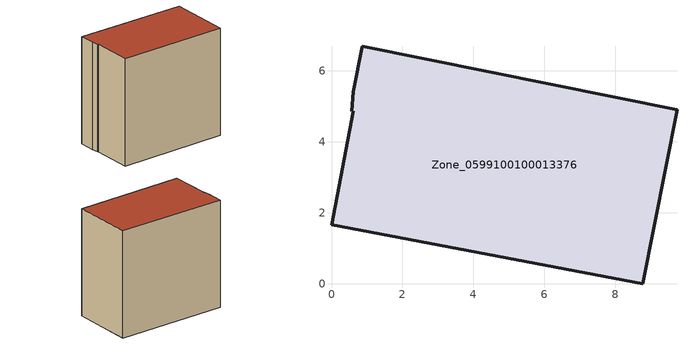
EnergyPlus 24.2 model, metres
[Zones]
Zone_0599100100013376
 floor ground (C_G): 0,1.66 0.62,4.85 0.56,4.86 0.61,5.41 0.86,6.69 9.74,4.91 8.78,0 z0
 wall outside (C_F): 0.62,4.85 0,1.66 8.78,0 9.74,4.91 0.86,6.69 0.61,5.41 0.56,4.86 0.62,4.85 z0:8.71
 roof outside (C_R): 0.61,5.41 0.56,4.86 0.62,4.85 0,1.66 8.78,0 9.74,4.91 0.86,6.69 z8.71
[BUILDING]
Pand.0599100100013376: North Axis=0; Terrain=City; Loads Convergence Tolerance Value=0.04; Temperature Convergence Tolerance Value=0.4; Solar Distribution=FullExterior; Maximum Number of Warmup Days=25; Minimum Number of Warmup Days=1
[Site:Location]
Rotterdam.The.Hague.AP_ZH_NLD Design_Conditions: Latitude=51.96; Longitude=4.45; Time Zone=1; Elevation=-4.5
[SITE:GROUNDTEMPERATURE:BUILDINGSURFACE]
18, 18, 18, 18, 18, 18, 18, 18, 18, 18, 18, 18
[MATERIAL] Thermal Absorptance=0.9; Solar Absorptance=0.7; Visible Absorptance=0.7
Name | Roughness | Thickness | Conductivity | Density | Specific Heat
G.TI.2015-2018 | MediumSmooth | 0.15 | 0.0428571 | 540 | 1210
F.TI.2015-2018 | Rough | 0.3 | 0.0666667 | 1920 | 840
R.TI.2015-2018 | MediumRough | 0.2 | 0.0333333 | 1500 | 1000
[CONSTRUCTION]
C_G: G.TI.2015-2018
C_F: F.TI.2015-2018
C_R: R.TI.2015-2018
[ZONE]
Zone_0599100100013376: Type=1; Multiplier=1; Ceiling Height=Autocalculate; Volume=Autocalculate; Floor Area=autocalculate; Part of Total Floor Area=Yes
[ZONEINFILTRATION:DESIGNFLOWRATE]
Infil_Zone_0599100100013376: Zone or ZoneList or Space or SpaceList=Zone_0599100100013376; Schedule=AlwaysOn; Design Flow Rate Calculation Method=Flow/Area; Flow Rate per Floor Area=0.0015; Constant Term Coefficient=1; Temperature Term Coefficient=0; Velocity Term Coefficient=0; Velocity Squared Term Coefficient=0
[HVACTEMPLATE:ZONE:IDEALLOADSAIRSYSTEM]
Zone_0599100100013376: Maximum Heating Supply Air Temperature=50; Minimum Cooling Supply Air Temperature=13; Maximum Heating Supply Air Humidity Ratio=0.0156; Minimum Cooling Supply Air Humidity Ratio=0.0077; Heating Limit=NoLimit; Cooling Limit=NoLimit; Dehumidification Control Type=ConstantSensibleHeatRatio; Cooling Sensible Heat Ratio=0.7; Dehumidification Setpoint=60; Humidification Control Type=None; Humidification Setpoint=30; Outdoor Air Method=None; Outdoor Air Flow Rate per Person=0.00944; Outdoor Air Flow Rate per Zone Floor Area=0; Outdoor Air Flow Rate per Zone=0; Demand Controlled Ventilation Type=None; Outdoor Air Economizer Type=NoEconomizer; Heat Recovery Type=None; Sensible Heat Recovery Effectiveness=0.7; Latent Heat Recovery Effectiveness=0.65
[ZONECONTROL:THERMOSTAT]
ThermostatControl_Zone_0599100100013376: Zone or ZoneList=Zone_0599100100013376; Control Type Schedule=DualSetpointControlType; Control 1=Thermostat_Zone_0599100100013376; Temperature Difference Between Cutout And Setpoint=0
[THERMOSTATSETPOINT:DUALSETPOINT]
Thermostat_Zone_0599100100013376: Heating Setpoint Temperature Schedule=HeatingSetpoint_Zone_0599100100013376; Cooling Setpoint Temperature Schedule=CoolingSetpoint_Zone_0599100100013376
[SCHEDULE:COMPACT]
HeatingSetpoint_Zone_0599100100013376: Through: 12/31, For: AllDays, Until: 24:00, 21
CoolingSetpoint_Zone_0599100100013376: Through: 12/31, For: AllDays, Until: 24:00, 24
DualSetpointControlType: Through: 12/31, For: AllDays, Until: 24:00, 4
AlwaysOn: Through: 12/31, For: AllDays, Until: 24:00, 1
